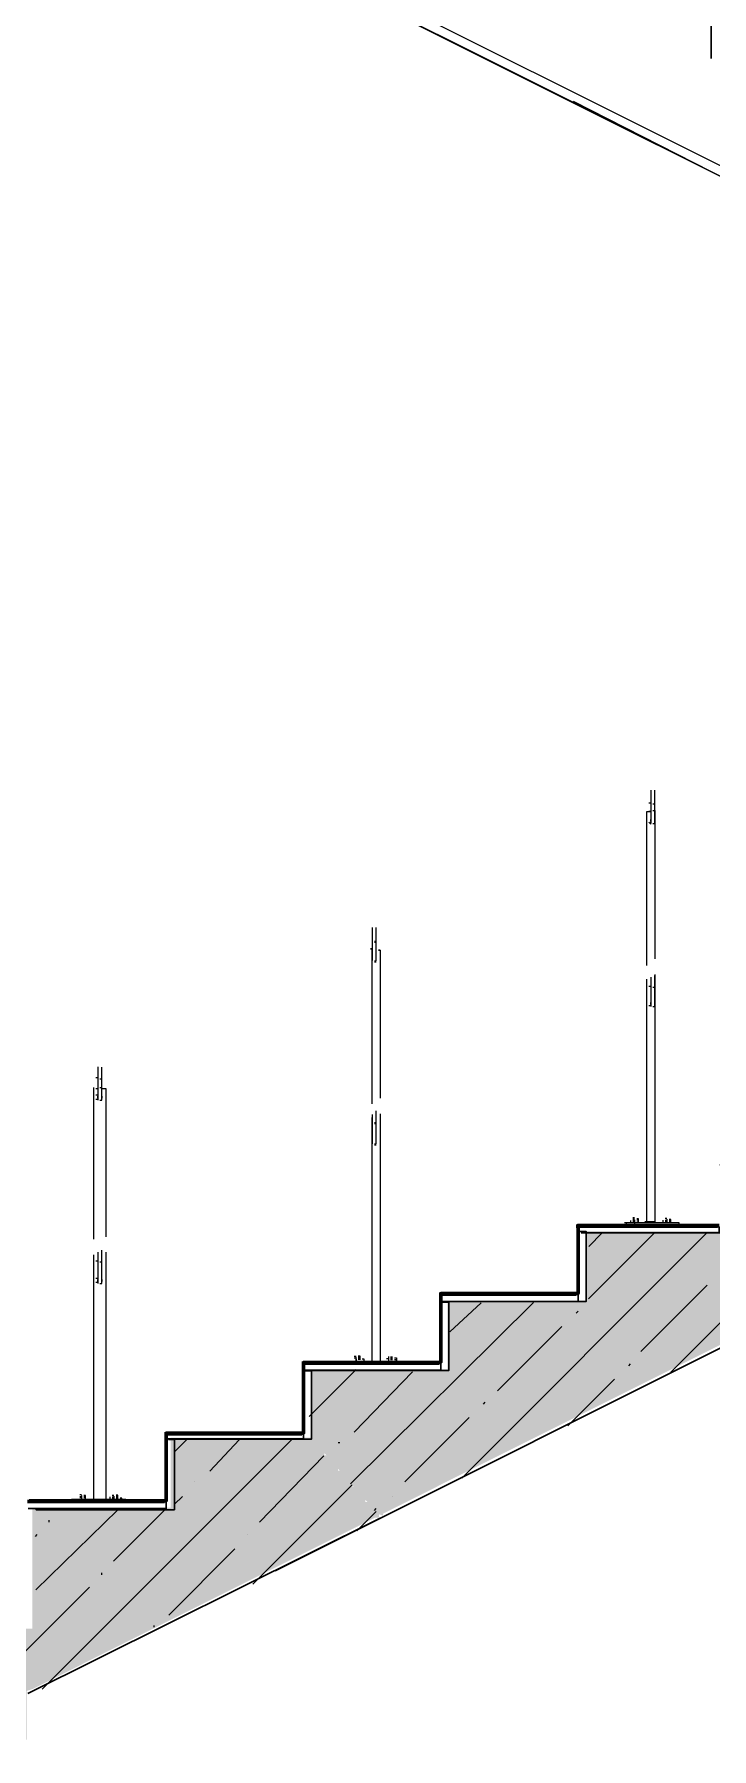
# Model space of a CAD drawing. Header units: millimetres. Extents: x -136833 to 49383, y -8033 to 344618.
# Drawn here: x -5534 to -4062, y 6456 to 10180 of the extents above; entities that cross this region are included whole.
import ezdxf

# ---------------------------------------------------------------- set-up
doc = ezdxf.new("R2010")
doc.units = ezdxf.units.MM
doc.linetypes.add('Штрих', pattern=[635, 317.5, -317.5])
doc.layers.add('1) Резка', color=210, linetype='Штрих', lineweight=60)
doc.layers.add('2) Бетон демонтаж', color=1, linetype='Continuous', lineweight=60)
doc.layers.add('PDF _Геометрия', color=7, linetype='Continuous', true_color=0x1d1d1d)
doc.layers.add('PDF _Сплошная заливка', color=7, linetype='Continuous', true_color=0xffffff)

msp = doc.modelspace()

# ---------------------------------------------------------------- hatches: boundary and pattern name
at = {"layer": 'PDF _Сплошная заливка', "transparency": 33554559}
h = msp.add_hatch(color=256, dxfattribs=at)
h.paths.add_polyline_path([(-80645.6, 10962.5), (-80645.6, 10742.4), (-81547.2, 10742.4), (-81547.2, 10382.6), (-81543, 10382.6), (-81543, 10374.1), (-81538.8, 10374.1), (-81538.8, 10365.7), (-81534.5, 10365.7), (-81534.5, 10353), (-81530.3, 10353), (-81530.3, 10344.5), (-81526.1, 10344.5), (-81526.1, 10331.8), (-81521.8, 10331.8), (-81521.8, 10323.3), (-81517.6, 10323.3), (-81517.6, 10310.6), (-81513.4, 10310.6), (-81513.4, 10302.2), (-81509.1, 10302.2), (-81509.1, 10289.5), (-81504.9, 10289.5), (-81504.9, 10281), (-81500.7, 10281), (-81500.7, 10268.3), (-81496.4, 10268.3), (-81496.4, 10259.9), (-81492.2, 10259.9), (-81492.2, 10251.4), (-81488, 10251.4), (-81488, 10238.7), (-81483.7, 10238.7), (-81483.7, 10230.2), (-81479.5, 10230.2), (-81479.5, 10217.5), (-81475.3, 10217.5), (-81475.3, 10209.1), (-81471.1, 10209.1), (-81471.1, 10196.4), (-81466.8, 10196.4), (-81466.8, 10187.9), (-81462.6, 10187.9), (-81462.6, 10175.2), (-81458.4, 10175.2), (-81458.4, 10166.7), (-81454.1, 10166.7), (-81454.1, 10158.3), (-81428.7, 10166.7), (-81420.3, 10171), (-81407.6, 10175.2), (-81399.1, 10179.4), (-81386.4, 10183.7), (-81377.9, 10187.9), (-81365.2, 10192.1), (-81356.8, 10196.4), (-81344.1, 10200.6), (-81335.6, 10204.8), (-81322.9, 10209.1), (-81314.4, 10213.3), (-81301.7, 10217.5), (-81293.3, 10221.8), (-81280.6, 10226), (-81272.1, 10230.2), (-81259.4, 10234.5), (-81250.9, 10238.7), (-81238.2, 10242.9), (-81229.8, 10247.2), (-81217.1, 10251.4), (-81208.6, 10255.6), (-81195.9, 10259.9), (-81187.4, 10264.1), (-81174.7, 10268.3), (-81166.3, 10272.6), (-81153.6, 10276.8), (-81145.1, 10281), (-81132.4, 10285.2), (-81123.9, 10289.5), (-81111.2, 10293.7), (-81102.8, 10297.9), (-81090.1, 10302.2), (-81081.6, 10306.4), (-81068.9, 10310.6), (-81060.4, 10314.9), (-81047.7, 10319.1), (-81039.3, 10323.3), (-81026.6, 10327.6), (-81018.1, 10331.8), (-81005.4, 10336), (-80996.9, 10340.3), (-80984.2, 10344.5), (-80975.8, 10348.7), (-80950.4, 10357.2), (-80941.9, 10361.4), (-80929.2, 10365.7), (-80920.8, 10369.9), (-80908.1, 10374.1), (-80899.6, 10378.4), (-80886.9, 10382.6), (-80878.4, 10386.8), (-80865.7, 10391.1), (-80857.3, 10395.3), (-80844.6, 10399.5), (-80836.1, 10403.8), (-80823.4, 10408), (-80814.9, 10412.2), (-80802.2, 10416.5), (-80793.8, 10420.7), (-80781.1, 10424.9), (-80772.6, 10429.2), (-80759.9, 10433.4), (-80751.4, 10437.6), (-80738.7, 10441.9), (-80730.3, 10446.1), (-80717.6, 10450.3), (-80709.1, 10454.6), (-80696.4, 10458.8), (-80687.9, 10463), (-80675.2, 10467.3), (-80666.8, 10471.5), (-80654.1, 10475.7), (-80645.6, 10480), (-80632.9, 10484.2), (-80624.4, 10488.4), (-80611.7, 10492.7), (-80603.3, 10496.9), (-80590.6, 10501.1), (-80582.1, 10505.4), (-80569.4, 10509.6), (-80560.9, 10513.8), (-80548.2, 10518.1), (-80539.8, 10522.3), (-80527.1, 10526.5), (-80518.6, 10530.8), (-80505.9, 10535), (-80497.4, 10539.2), (-80472, 10547.7), (-80463.6, 10551.9), (-80450.9, 10556.2), (-80442.4, 10560.4), (-80429.7, 10564.6), (-80421.2, 10568.9), (-80408.6, 10573.1), (-80400.1, 10577.3), (-80387.4, 10581.6), (-80378.9, 10585.8), (-80366.2, 10590), (-80357.8, 10594.3), (-80345.1, 10598.5), (-80336.6, 10602.7), (-80323.9, 10607), (-80315.4, 10611.2), (-80302.7, 10615.4), (-80294.3, 10619.7), (-80281.6, 10623.9), (-80273.1, 10628.1), (-80260.4, 10632.4), (-80251.9, 10636.6), (-80239.2, 10640.8), (-80230.8, 10645.1), (-80218.1, 10649.3), (-80209.6, 10653.5), (-80196.9, 10657.8), (-80188.4, 10662), (-80175.7, 10666.2), (-80167.3, 10670.5), (-80154.6, 10674.7), (-80146.1, 10678.9), (-80133.4, 10683.2), (-80124.9, 10687.4), (-80112.2, 10691.6), (-80103.8, 10695.9), (-80091.1, 10700.1), (-80082.6, 10704.3), (-80069.9, 10708.6), (-80061.4, 10712.8), (-80048.7, 10717), (-80040.3, 10721.3), (-80027.6, 10725.5), (-79968.3, 10725.5), (-79968.3, 10962.5)])
h.paths.add_polyline_path([(-5237.7, 7131.6), (-5237.7, 6979.2), (-5538.2, 6979.2), (-5538.2, 6716.8), (-5796.5, 6716.8), (-5796.5, 6475.5), (-5550.9, 6475.5), (-5550.9, 6581.3), (-5538.2, 6585.5), (-4793.2, 6958.1), (-4784.8, 6958.1), (-4784.8, 6966.5), (-4810.2, 6991.9), (-4814.4, 6991.9), (-4814.4, 7000.4), (-4839.8, 7025.8), (-4844, 7025.8), (-4844, 7034.3), (-4869.4, 7059.7), (-4873.7, 7059.7), (-4873.7, 7068.1), (-4899.1, 7093.5), (-4903.3, 7093.5), (-4903.3, 7102), (-4932.9, 7131.6)])
h.paths.add_polyline_path([(-87846.1, 8223.7), (-87846.1, 7863.9), (-88739.2, 7863.9), (-88705.4, 7847), (-88701.1, 7842.8), (-88667.3, 7825.8), (-88663, 7821.6), (-88629.2, 7804.7), (-88624.9, 7800.4), (-88582.6, 7779.3), (-88578.4, 7775), (-88544.5, 7758.1), (-88540.3, 7753.9), (-88506.4, 7736.9), (-88502.2, 7732.7), (-88459.8, 7711.5), (-88455.6, 7707.3), (-88421.8, 7690.4), (-88417.5, 7686.1), (-88383.7, 7669.2), (-88379.4, 7665), (-88337.1, 7643.8), (-88332.9, 7639.6), (-88299, 7622.6), (-88294.8, 7618.4), (-88260.9, 7601.5), (-88256.7, 7597.3), (-88214.3, 7576.1), (-88210.1, 7571.9), (-88176.2, 7554.9), (-88172, 7550.7), (-88138.1, 7533.8), (-88133.9, 7529.5), (-88100, 7512.6), (-88095.8, 7508.4), (-88095.8, 7042.7), (-87596.3, 7042.7), (-87596.3, 7707.3), (-87587.8, 7711.5), (-87579.4, 7720), (-87570.9, 7724.2), (-87558.2, 7736.9), (-87549.7, 7741.2), (-87537, 7753.9), (-87528.6, 7758.1), (-87515.9, 7770.8), (-87507.4, 7775), (-87494.7, 7787.7), (-87486.2, 7792), (-87473.5, 7804.7), (-87465.1, 7808.9), (-87452.4, 7821.6), (-87443.9, 7825.8), (-87431.2, 7838.5), (-87422.7, 7842.8), (-87410, 7855.5), (-87401.6, 7859.7), (-87388.9, 7872.4), (-87380.4, 7876.6), (-87367.7, 7889.3), (-87359.3, 7893.6), (-87346.6, 7906.3), (-87338.1, 7910.5), (-87325.4, 7923.2), (-87316.9, 7927.4), (-87304.2, 7940.1), (-87295.8, 7944.4), (-87283.1, 7957.1), (-87274.6, 7961.3), (-87261.9, 7974), (-87253.4, 7978.2), (-87240.7, 7990.9), (-87232.3, 7995.2), (-87219.6, 8007.9), (-87211.1, 8012.1), (-87198.4, 8024.8), (-87189.9, 8029), (-87177.2, 8041.7), (-87168.8, 8046), (-87156.1, 8058.7), (-87147.6, 8062.9), (-87134.9, 8075.6), (-87126.4, 8079.8), (-87113.7, 8092.5), (-87105.3, 8096.8), (-87092.6, 8109.5), (-87084.1, 8113.7), (-87071.4, 8126.4), (-87062.9, 8130.6), (-87050.2, 8143.3), (-87041.8, 8147.5), (-87029.1, 8160.2), (-87020.6, 8164.5), (-87007.9, 8177.2), (-86999.4, 8181.4), (-86986.7, 8194.1), (-86978.3, 8198.3), (-86965.6, 8211), (-86957.1, 8215.3), (-86948.6, 8223.7)])
h.paths.add_polyline_path([(-263.8, 5616.2), (-263.8, 5396.1), (-14.1, 5396.1), (-14.1, 5616.2)])
h.paths.add_polyline_path([(-83346.3, 10022.8), (-83346.3, 9663), (-84247.9, 9663), (-84247.9, 9303.2), (-84243.7, 9303.2), (-84243.7, 9294.7), (-84239.5, 9294.7), (-84239.5, 9286.2), (-84235.2, 9286.2), (-84235.2, 9273.5), (-84231, 9273.5), (-84231, 9265.1), (-84226.8, 9265.1), (-84226.8, 9252.4), (-84222.5, 9252.4), (-84222.5, 9243.9), (-84218.3, 9243.9), (-84218.3, 9231.2), (-84214.1, 9231.2), (-84214.1, 9222.7), (-84209.8, 9222.7), (-84209.8, 9210.1), (-84205.6, 9210.1), (-84205.6, 9201.6), (-84201.4, 9201.6), (-84201.4, 9188.9), (-84197.1, 9188.9), (-84197.1, 9180.4), (-84192.9, 9180.4), (-84192.9, 9172), (-84188.7, 9172), (-84188.7, 9159.3), (-84184.4, 9159.3), (-84184.4, 9150.8), (-84180.2, 9150.8), (-84180.2, 9138.1), (-84176, 9138.1), (-84176, 9129.6), (-84171.7, 9129.6), (-84171.7, 9116.9), (-84167.5, 9116.9), (-84167.5, 9108.5), (-84163.3, 9108.5), (-84163.3, 9095.8), (-84159.1, 9095.8), (-84159.1, 9087.3), (-84154.8, 9087.3), (-84154.8, 9078.8), (-84142.1, 9083.1), (-84133.7, 9087.3), (-84121, 9091.5), (-84112.5, 9095.8), (-84099.8, 9100), (-84091.3, 9104.2), (-84078.6, 9108.5), (-84070.2, 9112.7), (-84057.5, 9116.9), (-84049, 9121.2), (-84036.3, 9125.4), (-84027.8, 9129.6), (-84015.1, 9133.9), (-84006.7, 9138.1), (-83994, 9142.3), (-83985.5, 9146.6), (-83972.8, 9150.8), (-83964.3, 9155), (-83951.6, 9159.3), (-83943.2, 9163.5), (-83930.5, 9167.7), (-83922, 9172), (-83909.3, 9176.2), (-83900.8, 9180.4), (-83888.1, 9184.7), (-83879.7, 9188.9), (-83867, 9193.1), (-83858.5, 9197.4), (-83845.8, 9201.6), (-83837.3, 9205.8), (-83824.6, 9210.1), (-83816.2, 9214.3), (-83803.5, 9218.5), (-83795, 9222.7), (-83782.3, 9227), (-83765.4, 9235.4), (-83752.7, 9239.7), (-83744.2, 9243.9), (-83731.5, 9248.1), (-83723, 9252.4), (-83710.3, 9256.6), (-83701.9, 9260.8), (-83689.2, 9265.1), (-83680.7, 9269.3), (-83668, 9273.5), (-83659.5, 9277.8), (-83646.8, 9282), (-83638.4, 9286.2), (-83625.7, 9290.5), (-83617.2, 9294.7), (-83604.5, 9298.9), (-83596.1, 9303.2), (-83583.4, 9307.4), (-83574.9, 9311.6), (-83562.2, 9315.9), (-83553.7, 9320.1), (-83541, 9324.3), (-83532.6, 9328.6), (-83519.9, 9332.8), (-83511.4, 9337), (-83498.7, 9341.3), (-83490.2, 9345.5), (-83477.5, 9349.7), (-83469.1, 9354), (-83456.4, 9358.2), (-83447.9, 9362.4), (-83435.2, 9366.7), (-83426.7, 9370.9), (-83414, 9375.1), (-83405.6, 9379.4), (-83397.1, 9379.4), (-83397.1, 8846), (-82897.6, 8846), (-82897.6, 9582.6), (-82872.2, 9591), (-82863.7, 9595.3), (-82851, 9599.5), (-82842.6, 9603.7), (-82829.9, 9608), (-82821.4, 9612.2), (-82808.7, 9616.4), (-82800.2, 9620.7), (-82787.5, 9624.9), (-82779.1, 9629.1), (-82766.4, 9633.4), (-82757.9, 9637.6), (-82745.2, 9641.8), (-82736.7, 9646.1), (-82724, 9650.3), (-82715.6, 9654.5), (-82702.9, 9658.8), (-82694.4, 9663), (-82681.7, 9667.2), (-82673.2, 9671.5), (-82660.5, 9675.7), (-82652.1, 9679.9), (-82639.4, 9684.2), (-82630.9, 9688.4), (-82618.2, 9692.6), (-82609.7, 9696.9), (-82597, 9701.1), (-82588.6, 9705.3), (-82575.9, 9709.6), (-82567.4, 9713.8), (-82554.7, 9718), (-82546.3, 9722.3), (-82533.6, 9726.5), (-82525.1, 9730.7), (-82512.4, 9735), (-82503.9, 9739.2), (-82491.2, 9743.4), (-82482.8, 9747.6), (-82470.1, 9751.9), (-82461.6, 9756.1), (-82448.9, 9760.3), (-82440.4, 9764.6), (-82427.7, 9768.8), (-82419.3, 9773), (-82406.6, 9777.3), (-82398.1, 9781.5), (-82385.4, 9785.7), (-82376.9, 9790), (-82364.2, 9794.2), (-82355.8, 9794.2), (-82355.8, 9806.9), (-82360, 9806.9), (-82360, 9819.6), (-82364.2, 9819.6), (-82364.2, 9828.1), (-82368.5, 9828.1), (-82368.5, 9840.8), (-82372.7, 9840.8), (-82372.7, 9849.2), (-82376.9, 9849.2), (-82376.9, 9861.9), (-82381.2, 9861.9), (-82381.2, 9870.4), (-82385.4, 9870.4), (-82385.4, 9883.1), (-82389.6, 9883.1), (-82389.6, 9895.8), (-82393.9, 9895.8), (-82393.9, 9904.3), (-82398.1, 9904.3), (-82398.1, 9917), (-82402.3, 9917), (-82402.3, 9925.4), (-82406.6, 9925.4), (-82406.6, 9938.1), (-82410.8, 9938.1), (-82410.8, 9946.6), (-82415, 9946.6), (-82415, 9959.3), (-82419.3, 9959.3), (-82419.3, 9972), (-82423.5, 9972), (-82423.5, 9980.5), (-82427.7, 9980.5), (-82427.7, 9993.2), (-82432, 9993.2), (-82432, 10001.6), (-82436.2, 10001.6), (-82436.2, 10014.3), (-82440.4, 10014.3), (-82440.4, 10022.8)])
h.paths.add_polyline_path([(-4568.9, 3770.6), (-4568.9, 3601.2), (-4848.3, 3601.2), (-4848.3, 3279.5), (-4602.7, 3279.5), (-4602.7, 3385.3), (-4577.3, 3398), (-4573.1, 3402.3), (-4556.2, 3410.7), (-4551.9, 3415), (-4535, 3423.4), (-4530.8, 3427.7), (-4513.8, 3436.1), (-4509.6, 3440.4), (-4492.7, 3448.8), (-4488.4, 3453.1), (-4471.5, 3461.5), (-4467.3, 3465.8), (-4450.3, 3474.2), (-4446.1, 3478.5), (-4429.2, 3486.9), (-4424.9, 3491.2), (-4408, 3499.6), (-4403.8, 3503.9), (-4386.8, 3512.3), (-4382.6, 3516.6), (-4365.7, 3525), (-4361.5, 3529.3), (-4344.5, 3537.7), (-4340.3, 3542), (-4323.4, 3550.4), (-4319.1, 3554.7), (-4302.2, 3563.1), (-4298, 3567.4), (-4281, 3575.8), (-4276.8, 3580.1), (-4259.9, 3588.5), (-4255.6, 3592.8), (-4238.7, 3601.2), (-4234.5, 3605.5), (-4217.5, 3613.9), (-4213.3, 3618.2), (-4196.4, 3626.6), (-4192.1, 3630.9), (-4175.2, 3639.3), (-4171, 3647.8), (-4192.1, 3669), (-4196.4, 3669), (-4196.4, 3677.4), (-4221.8, 3702.8), (-4226, 3702.8), (-4226, 3711.3), (-4251.4, 3736.7), (-4255.6, 3736.7), (-4255.6, 3745.2), (-4281, 3770.6)])
h.paths.add_polyline_path([(-5237.7, 11330.8), (-5237.7, 11178.4), (-5538.2, 11178.4), (-5538.2, 10962.5), (-5796.5, 10962.5), (-5796.5, 10725.5), (-5550.9, 10725.5), (-5550.9, 10780.5), (-5538.2, 10784.8), (-4793.2, 11157.3), (-4784.8, 11157.3), (-4784.8, 11165.7), (-4810.2, 11191.1), (-4814.4, 11191.1), (-4814.4, 11199.6), (-4839.8, 11225), (-4844, 11225), (-4844, 11233.5), (-4869.4, 11258.9), (-4873.7, 11258.9), (-4873.7, 11267.3), (-4899.1, 11292.7), (-4903.3, 11292.7), (-4903.3, 11301.2), (-4932.9, 11330.8)])
h.paths.add_polyline_path([(-79807.5, 6149.5), (-79807.5, 5772.8), (-79557.7, 5772.8), (-79557.7, 6149.5)])
h.paths.add_polyline_path([(-14.1, 12884.4), (-14.1, 13102), (-263.8, 13102), (-263.8, 12884.4)])
h.paths.add_polyline_path([(-263.8, 8905.3), (-263.8, 8685.1), (-14.1, 8685.1), (-14.1, 8905.3)])
h.paths.add_polyline_path([(-90546.8, 6716.8), (-90913.4, 6716.8), (-90913.4, 6475.5), (-90673.7, 6479.7), (-90661, 6484), (-90652.6, 6488.2), (-90639.9, 6492.4), (-90631.4, 6496.7), (-90618.7, 6500.9), (-90610.2, 6505.1), (-90597.5, 6509.4), (-90589.1, 6513.6), (-90576.4, 6517.8), (-90567.9, 6522.1), (-90555.2, 6526.3), (-90546.8, 6530.5), (-90534.1, 6534.7), (-90525.6, 6539), (-90512.9, 6543.2), (-90504.4, 6547.4), (-90491.7, 6551.7), (-90483.3, 6555.9), (-90470.6, 6560.1), (-90462.1, 6564.4), (-90449.4, 6568.6), (-90440.9, 6572.8), (-90428.2, 6577.1), (-90419.8, 6581.3), (-90407.1, 6585.5), (-90398.6, 6589.8), (-90385.9, 6594), (-90377.4, 6598.2), (-90364.7, 6602.5), (-90356.3, 6606.7), (-90343.6, 6610.9), (-90335.1, 6615.2), (-90322.4, 6619.4), (-90313.9, 6623.6), (-90301.2, 6627.9), (-90292.8, 6632.1), (-90280.1, 6636.3), (-90271.6, 6640.6), (-90258.9, 6644.8), (-90250.4, 6649), (-90237.7, 6653.3), (-90229.3, 6657.5), (-90216.6, 6661.7), (-90208.1, 6666), (-90195.4, 6670.2), (-90186.9, 6674.4), (-90174.2, 6678.7), (-90165.8, 6682.9), (-90153.1, 6687.1), (-90144.6, 6691.4), (-90131.9, 6695.6), (-90123.4, 6699.8), (-90110.7, 6704.1), (-90102.3, 6708.3), (-90089.6, 6712.5), (-90081.1, 6716.8), (-90068.4, 6721), (-90059.9, 6725.2), (-90047.3, 6729.5), (-90038.8, 6733.7), (-90026.1, 6737.9), (-90017.6, 6742.2), (-90004.9, 6746.4), (-89996.5, 6750.6), (-89983.8, 6754.9), (-89975.3, 6759.1), (-89962.6, 6763.3), (-89954.1, 6767.6), (-89941.4, 6771.8), (-89933, 6776), (-89920.3, 6780.3), (-89911.8, 6784.5), (-89899.1, 6788.7), (-89890.6, 6788.7), (-89890.6, 6797.2), (-89894.9, 6797.2), (-89894.9, 6805.7), (-89899.1, 6805.7), (-89899.1, 6814.1), (-89903.3, 6818.4), (-89907.6, 6818.4), (-89907.6, 6826.8), (-89911.8, 6826.8), (-89911.8, 6835.3), (-89916, 6839.5), (-89920.3, 6839.5), (-89920.3, 6848), (-89924.5, 6848), (-89924.5, 6856.5), (-89928.7, 6856.5), (-89928.7, 6864.9), (-89933, 6869.2), (-89937.2, 6869.2), (-89937.2, 6877.6), (-89941.4, 6877.6), (-89941.4, 6886.1), (-89945.7, 6890.3), (-89949.9, 6890.3), (-89949.9, 6898.8), (-89954.1, 6898.8), (-89954.1, 6907.3), (-89958.4, 6907.3), (-89958.4, 6915.7), (-89962.6, 6920), (-89966.8, 6920), (-89966.8, 6928.4), (-89971.1, 6928.4), (-89971.1, 6936.9), (-89975.3, 6941.1), (-89979.5, 6941.1), (-89979.5, 6949.6), (-89983.8, 6949.6), (-89983.8, 6958.1), (-89988, 6958.1), (-89988, 6966.5), (-89992.2, 6970.8), (-89996.5, 6970.8), (-89996.5, 6979.2), (-90000.7, 6979.2), (-90000.7, 6987.7), (-90004.9, 6991.9), (-90009.2, 6991.9), (-90009.2, 7000.4), (-90013.4, 7000.4), (-90013.4, 7008.9), (-90017.6, 7008.9), (-90017.6, 7017.3), (-90021.9, 7021.6), (-90026.1, 7021.6), (-90026.1, 7030), (-90030.3, 7030), (-90030.3, 7038.5), (-90034.6, 7042.7), (-90038.8, 7042.7), (-90038.8, 7051.2), (-90043, 7051.2), (-90043, 7059.7), (-90047.3, 7059.7), (-90047.3, 7068.1), (-90051.5, 7072.3), (-90055.7, 7072.3), (-90055.7, 7080.8), (-90059.9, 7080.8), (-90059.9, 7089.3), (-90064.2, 7093.5), (-90068.4, 7093.5), (-90068.4, 7102), (-90072.6, 7102), (-90072.6, 7110.4), (-90076.9, 7110.4), (-90076.9, 7118.9), (-90081.1, 7123.1), (-90085.3, 7123.1), (-90085.3, 7131.6), (-90089.6, 7131.6), (-90089.6, 7140.1), (-90093.8, 7144.3), (-90546.8, 7144.3)])
msp.add_hatch(color=256, dxfattribs=at).paths.add_polyline_path([(-1935.9, 8776.6), (-1935.9, 8630.1), (-2236.4, 8630.1), (-2236.4, 8477.7), (-2537, 8477.7), (-2537, 8329.6), (-2837.5, 8329.6), (-2837.5, 8181.4), (-3138.1, 8181.4), (-3138.1, 8029), (-3438.6, 8029), (-3438.6, 7880.9), (-3739.2, 7880.9), (-3739.2, 7728.5), (-4035.5, 7728.5), (-4035.5, 7580.3), (-4336.1, 7580.3), (-4336.1, 7427.9), (-4636.6, 7427.9), (-4636.6, 7279.8), (-4933.6, 7279.8), (-4933.6, 7131.6), (-4932.9, 7131.6), (-4907.5, 7106.2), (-4907.5, 7097.7), (-4903.3, 7097.7), (-4882.1, 7076.6), (-4882.1, 7068.1), (-4877.9, 7068.1), (-4856.7, 7047), (-4856.7, 7038.5), (-4852.5, 7038.5), (-4831.3, 7017.3), (-4831.3, 7008.9), (-4827.1, 7008.9), (-4805.9, 6987.7), (-4805.9, 6979.2), (-4801.7, 6979.2), (-4789, 6966.5), (-4776.3, 6962.3), (-4776.3, 6966.5), (-1643.8, 8532.8), (-1635.4, 8532.8), (-1635.4, 8776.6)])

# ---------------------------------------------------------------- linework, layer by layer
at = {"layer": '1) Резка'}
for points in [[(-4356, 7591.2), (-4048.9, 7591.2)], [(-4654.3, 7443), (-4356, 7443)], [(-4952.6, 7293.7), (-4654.3, 7293.7)], [(-5250.9, 7140.1), (-4952.6, 7140.1)], [(-5549.2, 6993), (-5250.9, 6993)]]:
    msp.add_lwpolyline(points, dxfattribs=at)
at = {"layer": '2) Бетон демонтаж'}
msp.add_lwpolyline([(-5545.4, 6994.4), (-5247.1, 6994.4), (-5247.1, 7141.4), (-4948.7, 7141.4), (-4948.7, 7295), (-4650.4, 7295), (-4650.4, 7444.4), (-4352.1, 7444.4), (-4352.1, 7592.5), (-4045, 7592.5)], dxfattribs=at)
at = {"layer": 'PDF _Геометрия', "color": 7, "lineweight": 9}
for points in [[(-2863.1, 9279.9), (-2807.9, 9254.4), (-5547.1, 10621.8)], [(-5457.5, 10579.5), (-2807.9, 9254.4)], [(-2781.5, 9264.4), (-5452.5, 10598)], [(-4138.6, 10279.7), (-4062.6, 10279.7), (-4062.6, 10127.3), (-4062.6, 10279.7)], [(-4360.9, 10030.9), (-4657.3, 10179)], [(-4362.8, 10034.2), (-4062.6, 9881.8)], [(-4194.2, 8537.9), (-4194.2, 8508.3), (-4194.2, 8487.1), (-4194.2, 8474.4), (-4194.2, 8470.1), (-4194.2, 8474.4)], [(-4189.4, 8465.8), (-4185.4, 8465.8), (-4185.4, 8470), (-4185.4, 8474.2), (-4185.4, 8491.2), (-4185.4, 8508), (-4185.4, 8537.7)], [(-4202.9, 8157), (-4202.9, 8491.5)], [(-4202.9, 8491.3), (-4194.2, 8491.3), (-4198.1, 8491.3)], [(-4198.1, 8510.4), (-4194.2, 8510.4)], [(-4194.2, 8510.4), (-4194.2, 8510.4)], [(-4194.2, 8508.3), (-4194.2, 8508.3)], [(-4194.2, 8508.3), (-4194.2, 8508.3)], [(-4194.2, 8508.3), (-4194.2, 8508.3)], [(-4194.2, 8508.3), (-4194.2, 8508.3)], [(-4189.4, 8508), (-4185.4, 8508)], [(-4189.4, 8493.4), (-4185.4, 8493.4), (-4185.4, 8171.6)], [(-4185.4, 8508), (-4185.4, 8508)], [(-4185.4, 8508), (-4185.4, 8508)], [(-4185.4, 8508), (-4185.4, 8508)], [(-4185.4, 8491.2), (-4185.4, 8491.2)], [(-4198.1, 8468.1), (-4194.2, 8463.9), (-4194.2, 8468.1)], [(-4194.2, 8470.1), (-4194.2, 8470.1)], [(-4194.2, 8470.1), (-4194.2, 8470.1)], [(-4194.2, 8470.1), (-4194.2, 8465.9)], [(-4194.2, 8465.9), (-4194.2, 8465.9)], [(-4194.2, 8465.9), (-4194.2, 8465.9)], [(-4194.2, 8465.9), (-4194.2, 8465.9)], [(-4185.4, 8470), (-4185.4, 8470)], [(-4185.4, 8470), (-4185.4, 8470)], [(-4185.4, 8465.8), (-4185.4, 8465.8)], [(-4185.4, 8465.8), (-4185.4, 8465.8)], [(-4799.6, 8239.5), (-4799.6, 8209.9), (-4799.6, 8188.7), (-4799.6, 8176), (-4799.6, 8171.8), (-4799.6, 8176)], [(-4794.7, 8167.5), (-4790.8, 8167.5), (-4790.8, 8171.6), (-4790.8, 8175.9), (-4790.8, 8192.8), (-4790.8, 8209.8), (-4790.8, 8239.4)], [(-4799.6, 8209.9), (-4799.6, 8209.9)], [(-4799.6, 8209.9), (-4799.6, 8209.9)], [(-4799.6, 8209.9), (-4799.6, 8209.9)], [(-4794.7, 8209.8), (-4790.8, 8209.8)], [(-4794.7, 8207.6), (-4790.8, 8207.6)], [(-4790.8, 8209.8), (-4790.8, 8209.8)], [(-4790.8, 8209.8), (-4790.8, 8209.8)], [(-4790.8, 8209.8), (-4790.8, 8209.8)], [(-4790.8, 8207.6), (-4790.8, 8207.6)], [(-4790.8, 8207.6), (-4790.8, 8207.6)], [(-4799.6, 7856.4), (-4799.6, 8190.8)], [(-4799.6, 8171.8), (-4799.6, 8171.8)], [(-4799.6, 8171.8), (-4799.6, 8171.8)], [(-4799.6, 8171.8), (-4799.6, 8171.8)], [(-4799.6, 8171.8), (-4799.6, 8167.6)], [(-4799.6, 8167.6), (-4799.6, 8167.6)], [(-4794.7, 8165.2), (-4790.8, 8165.2)], [(-4790.8, 8171.6), (-4790.8, 8171.6)], [(-4790.8, 8171.6), (-4790.8, 8171.6)], [(-4790.8, 8171.6), (-4790.8, 8171.6)], [(-4790.8, 8167.5), (-4790.8, 8167.5)], [(-4790.8, 8165.2), (-4790.8, 8165.2)], [(-4790.8, 8165.2), (-4790.8, 8165.2)], [(-4782, 8190.4), (-4782, 7868.7)], [(-4185.4, 8137.7), (-4185.4, 7600.1), (-4206.8, 7600.1)], [(-4202.9, 7598.2), (-4202.9, 8127.4)], [(-4194.2, 8131.4), (-4194.2, 8110.3), (-4194.2, 8089.2), (-4194.2, 8076.4), (-4194.2, 8072.2), (-4194.2, 8076.4)], [(-4189.4, 8067.8), (-4185.4, 8067.8), (-4185.4, 8072), (-4185.4, 8076.2), (-4185.4, 8093.2), (-4185.4, 8110.1), (-4185.4, 8135.5)], [(-4198.1, 8112.5), (-4194.2, 8112.5)], [(-4194.2, 8112.5), (-4194.2, 8112.5)], [(-4194.2, 8110.3), (-4194.2, 8110.3)], [(-4194.2, 8110.3), (-4194.2, 8110.3)], [(-4194.2, 8110.3), (-4194.2, 8110.3)], [(-4194.2, 8110.3), (-4194.2, 8110.3)], [(-4189.4, 8110.1), (-4185.4, 8110.1)], [(-4185.4, 8110.1), (-4185.4, 8110.1)], [(-4185.4, 8110.1), (-4185.4, 8110.1)], [(-4185.4, 8110.1), (-4185.4, 8110.1)], [(-4198.1, 8070.2), (-4194.2, 8070.2)], [(-4194.2, 8072.2), (-4194.2, 8072.2)], [(-4194.2, 8072.2), (-4194.2, 8072.2)], [(-4194.2, 8072.2), (-4194.2, 8072.2)], [(-4194.2, 8072.2), (-4194.2, 8068)], [(-4194.2, 8070.2), (-4194.2, 8070.2)], [(-4194.2, 8068), (-4194.2, 8068)], [(-4194.2, 8068), (-4194.2, 8068)], [(-4185.4, 8072), (-4185.4, 8072)], [(-4185.4, 8072), (-4185.4, 8072)], [(-4185.4, 8072), (-4185.4, 8072)], [(-4185.4, 8067.8), (-4185.4, 8067.8)], [(-5396.2, 7936.6), (-5396.2, 7911.2), (-5396.2, 7885.8), (-5396.2, 7873.1), (-5396.2, 7868.9), (-5396.2, 7873.1)], [(-5387.4, 7873), (-5387.4, 7868.7), (-5387.4, 7873), (-5387.4, 7889.9), (-5387.4, 7911.1), (-5387.4, 7936.5)], [(-5400.1, 7913.5), (-5396.2, 7913.5)], [(-5396.2, 7913.5), (-5396.2, 7913.5)], [(-5396.2, 7913.5), (-5396.2, 7913.5)], [(-5396.2, 7911.2), (-5396.2, 7911.2)], [(-5396.2, 7911.2), (-5396.2, 7911.2)], [(-5391.4, 7911.1), (-5387.4, 7911.1)], [(-5387.4, 7911.1), (-5387.4, 7911.1)], [(-5387.4, 7911.1), (-5387.4, 7911.1)], [(-5387.4, 7911.1), (-5387.4, 7911.1)], [(-5387.4, 7911.1), (-5387.4, 7911.1)], [(-5405, 7562.3), (-5405, 7892.4)], [(-5400.1, 7890), (-5396.2, 7890)], [(-5396.2, 7875.4), (-5400.1, 7875.4)], [(-5400.1, 7866.9), (-5396.2, 7866.9)], [(-5396.2, 7890), (-5396.2, 7890)], [(-5396.2, 7868.9), (-5396.2, 7868.9)], [(-5396.2, 7868.9), (-5396.2, 7868.9)], [(-5396.2, 7868.9), (-5396.2, 7864.6)], [(-5396.2, 7866.9), (-5396.2, 7866.9)], [(-5396.2, 7866.9), (-5396.2, 7866.9)], [(-5391.4, 7892.2), (-5387.4, 7892.2)], [(-5391.4, 7864.5), (-5387.4, 7864.5), (-5387.4, 7868.7)], [(-5387.4, 7868.7), (-5387.4, 7868.7)], [(-5387.4, 7868.7), (-5387.4, 7868.7)], [(-5387.4, 7864.5), (-5387.4, 7864.5)], [(-5387.4, 7864.5), (-5387.4, 7864.5)], [(-5387.3, 7889.7), (-5378.7, 7889.7), (-5378.7, 7568)], [(-4799.6, 7833.2), (-4799.6, 7816.3), (-4799.6, 7790.8), (-4799.6, 7778.1), (-4799.6, 7773.9), (-4799.6, 7778.1)], [(-4799.6, 7297.5), (-4799.6, 7826.7)], [(-4782, 7834.8), (-4782, 7297.2), (-4798.6, 7297.2)], [(-4794.7, 7769.5), (-4790.8, 7769.5), (-4790.8, 7773.8), (-4790.8, 7778), (-4790.8, 7794.9), (-4790.8, 7816.1), (-4790.8, 7841.5)], [(-4799.6, 7816.3), (-4799.6, 7816.3)], [(-4799.6, 7816.3), (-4799.6, 7816.3)], [(-4799.6, 7816.3), (-4799.6, 7816.3)], [(-4794.7, 7816.1), (-4790.8, 7816.1)], [(-4794.7, 7813.8), (-4790.8, 7813.8)], [(-4790.8, 7816.1), (-4790.8, 7816.1)], [(-4790.8, 7816.1), (-4790.8, 7816.1)], [(-4790.8, 7816.1), (-4790.8, 7816.1)], [(-4790.8, 7813.8), (-4790.8, 7813.8)], [(-4790.8, 7813.8), (-4790.8, 7813.8)], [(-4799.6, 7773.9), (-4799.6, 7773.9)], [(-4799.6, 7773.9), (-4799.6, 7773.9)], [(-4799.6, 7773.9), (-4799.6, 7773.9)], [(-4799.6, 7773.9), (-4799.6, 7769.7)], [(-4799.6, 7769.7), (-4799.6, 7769.7)], [(-4794.7, 7767.3), (-4790.8, 7767.3)], [(-4790.8, 7773.8), (-4790.8, 7773.8)], [(-4790.8, 7773.8), (-4790.8, 7773.8)], [(-4790.8, 7773.8), (-4790.8, 7773.8)], [(-4790.8, 7769.5), (-4790.8, 7769.5)], [(-4790.8, 7767.3), (-4790.8, 7767.3)], [(-4790.8, 7767.3), (-4790.8, 7767.3)], [(-4251.5, 7599.2), (-4132.8, 7599.2), (-4132.8, 7590.7), (-4251.5, 7590.7)], [(-4246.8, 7588.3), (-4246.8, 7596.8)], [(-4238, 7603.1), (-4238, 7598.9)], [(-4238, 7603.1), (-4238, 7603.1)], [(-4238, 7603.1), (-4238, 7603.1)], [(-4233.2, 7609.5), (-4229.3, 7609.5)], [(-4233.2, 7607.2), (-4229.3, 7607.2)], [(-4233.2, 7605.2), (-4229.3, 7605.2)], [(-4233.2, 7603), (-4229.3, 7603)], [(-4233.2, 7600.7), (-4229.3, 7600.7)], [(-4229.3, 7609.5), (-4229.3, 7609.5)], [(-4229.3, 7609.5), (-4229.3, 7609.5)], [(-4229.3, 7607.2), (-4229.3, 7607.2)], [(-4229.3, 7607.2), (-4229.3, 7607.2)], [(-4229.3, 7605), (-4229.3, 7596.5)], [(-4229.3, 7605), (-4229.3, 7605)], [(-4229.3, 7605), (-4229.3, 7605)], [(-4229.3, 7605), (-4229.3, 7605)], [(-4229.3, 7605), (-4229.3, 7605)], [(-4229.3, 7603), (-4229.3, 7603)], [(-4229.3, 7600.7), (-4229.3, 7600.7)], [(-4229.3, 7600.7), (-4229.3, 7600.7)], [(-4220.5, 7598.6), (-4220.5, 7607), (-4224.4, 7607)], [(-4220.5, 7600.8), (-4220.5, 7605.1), (-4224.4, 7605.1)], [(-4224.4, 7602.8), (-4220.5, 7602.8)], [(-4220.5, 7607), (-4220.5, 7607)], [(-4220.5, 7607), (-4220.5, 7607)], [(-4220.5, 7607), (-4220.5, 7607)], [(-4220.5, 7605.1), (-4220.5, 7605.1)], [(-4220.5, 7605.1), (-4220.5, 7605.1)], [(-4220.5, 7602.8), (-4220.5, 7602.8)], [(-4220.5, 7602.8), (-4220.5, 7602.8)], [(-4167.8, 7604), (-4167.8, 7599.8)], [(-4167.8, 7604), (-4167.8, 7604)], [(-4167.8, 7604), (-4167.8, 7604)], [(-4167.8, 7604), (-4167.8, 7604)], [(-4163, 7608.2), (-4159.1, 7608.2)], [(-4163, 7603.9), (-4159.1, 7603.9)], [(-4163, 7601.7), (-4159.1, 7601.7)], [(-4159.1, 7608.2), (-4159.1, 7608.2)], [(-4159.1, 7608.2), (-4159.1, 7608.2)], [(-4159.1, 7605.9), (-4159.1, 7597.4)], [(-4159.1, 7605.9), (-4159.1, 7605.9)], [(-4159.1, 7605.9), (-4159.1, 7605.9)], [(-4159.1, 7605.9), (-4159.1, 7605.9)], [(-4159.1, 7605.9), (-4159.1, 7605.9)], [(-4159.1, 7605.9), (-4159.1, 7605.9)], [(-4159.1, 7601.7), (-4159.1, 7601.7)], [(-4159.1, 7601.7), (-4159.1, 7601.7)], [(-4150.3, 7597.3), (-4150.3, 7605.7), (-4154.3, 7605.7)], [(-4150.3, 7599.5), (-4150.3, 7603.8), (-4154.3, 7603.8)], [(-4154.3, 7601.5), (-4150.3, 7601.5)], [(-4150.3, 7605.7), (-4150.3, 7605.7)], [(-4150.3, 7605.7), (-4150.3, 7605.7)], [(-4150.3, 7605.7), (-4150.3, 7605.7)], [(-4150.3, 7605.7), (-4150.3, 7605.7)], [(-4150.3, 7605.7), (-4150.3, 7605.7)], [(-4150.3, 7603.8), (-4150.3, 7603.8)], [(-4150.3, 7603.8), (-4150.3, 7603.8)], [(-4150.3, 7603.8), (-4150.3, 7603.8)], [(-4150.3, 7603.8), (-4150.3, 7603.8)], [(-4150.3, 7601.5), (-4150.3, 7601.5)], [(-5405, 6999.3), (-5405, 7528.4)], [(-5378.7, 7534.1), (-5378.7, 6996.5), (-5399.8, 6996.5)], [(-5396.2, 7534.4), (-5396.2, 7513.3), (-5396.2, 7492.1), (-5396.2, 7475.2), (-5396.2, 7470.9), (-5396.2, 7475.2)], [(-5387.4, 7475), (-5387.4, 7470.8), (-5387.4, 7479.2), (-5387.4, 7496.2), (-5387.4, 7513.1), (-5387.4, 7538.5)], [(-5400.1, 7515.5), (-5396.2, 7515.5)], [(-5396.2, 7515.5), (-5396.2, 7515.5)], [(-5396.2, 7515.5), (-5396.2, 7515.5)], [(-5396.2, 7513.3), (-5396.2, 7513.3)], [(-5396.2, 7513.3), (-5396.2, 7513.3)], [(-5391.4, 7513.1), (-5387.4, 7513.1)], [(-5387.4, 7513.1), (-5387.4, 7513.1)], [(-5387.4, 7513.1), (-5387.4, 7513.1)], [(-5387.4, 7513.1), (-5387.4, 7513.1)], [(-5387.4, 7513.1), (-5387.4, 7513.1)], [(-5396.2, 7477.4), (-5400.1, 7477.4)], [(-5400.1, 7469), (-5396.2, 7469)], [(-5396.2, 7470.9), (-5396.2, 7470.9)], [(-5396.2, 7470.9), (-5396.2, 7470.9)], [(-5396.2, 7470.9), (-5396.2, 7466.7)], [(-5396.2, 7469), (-5396.2, 7469)], [(-5396.2, 7469), (-5396.2, 7469)], [(-5391.4, 7466.5), (-5387.4, 7466.5), (-5387.4, 7470.8)], [(-5387.4, 7470.8), (-5387.4, 7470.8)], [(-5387.4, 7470.8), (-5387.4, 7470.8)], [(-5387.4, 7466.5), (-5387.4, 7466.5)], [(-5387.4, 7466.5), (-5387.4, 7466.5)], [(-4852.2, 7294.3), (-4852.2, 7298.5)], [(-4838.6, 7308.9), (-4834.7, 7308.9)], [(-4838.6, 7304.7), (-4834.7, 7304.7)], [(-4834.7, 7308.9), (-4834.7, 7308.9)], [(-4834.7, 7308.9), (-4834.7, 7308.9)], [(-4834.7, 7302.4), (-4834.7, 7298.2), (-4834.7, 7306.6)], [(-4834.7, 7306.6), (-4834.7, 7306.6)], [(-4834.7, 7306.6), (-4834.7, 7306.6)], [(-4834.7, 7306.6), (-4834.7, 7306.6)], [(-4834.7, 7304.7), (-4834.7, 7304.7)], [(-4834.7, 7302.4), (-4834.7, 7302.4)], [(-4834.7, 7302.4), (-4834.7, 7302.4)], [(-4834.7, 7302.4), (-4834.7, 7302.4)], [(-4834.7, 7302.4), (-4834.7, 7302.4)], [(-4825.9, 7300.3), (-4825.9, 7308.8), (-4829.8, 7308.8)], [(-4829.8, 7306.5), (-4825.9, 7306.5)], [(-4829.8, 7304.5), (-4825.9, 7304.5)], [(-4829.8, 7302.2), (-4825.9, 7302.2)], [(-4825.9, 7308.8), (-4825.9, 7308.8)], [(-4825.9, 7308.8), (-4825.9, 7308.8)], [(-4825.9, 7308.8), (-4825.9, 7308.8)], [(-4825.9, 7308.8), (-4825.9, 7308.8)], [(-4825.9, 7306.5), (-4825.9, 7306.5)], [(-4825.9, 7306.5), (-4825.9, 7306.5)], [(-4825.9, 7304.5), (-4825.9, 7304.5)], [(-4825.9, 7302.2), (-4825.9, 7302.2)], [(-4817.1, 7297.9), (-4817.1, 7302.1), (-4821.1, 7302.1)], [(-4817.1, 7302.1), (-4817.1, 7302.1)], [(-4817.1, 7302.1), (-4817.1, 7302.1)], [(-4817.1, 7302.1), (-4817.1, 7302.1)], [(-4768.4, 7303.4), (-4764.5, 7303.4)], [(-4764.5, 7307.6), (-4764.5, 7299.1)], [(-4764.5, 7307.6), (-4764.5, 7307.6)], [(-4764.5, 7307.6), (-4764.5, 7307.6)], [(-4764.5, 7307.6), (-4764.5, 7307.6)], [(-4764.5, 7307.6), (-4764.5, 7307.6)], [(-4764.5, 7303.4), (-4764.5, 7303.4)], [(-4764.5, 7301.1), (-4764.5, 7296.8)], [(-4764.5, 7301.1), (-4764.5, 7301.1)], [(-4764.5, 7301.1), (-4764.5, 7301.1)], [(-4764.5, 7301.1), (-4764.5, 7301.1)], [(-4759.6, 7307.4), (-4755.7, 7307.4)], [(-4759.6, 7305.1), (-4755.7, 7305.1)], [(-4759.6, 7303.2), (-4755.7, 7303.2)], [(-4759.6, 7301), (-4755.7, 7301)], [(-4755.7, 7307.4), (-4755.7, 7307.4)], [(-4755.7, 7307.4), (-4755.7, 7307.4)], [(-4755.7, 7305.1), (-4755.7, 7305.1)], [(-4755.7, 7305.1), (-4755.7, 7305.1)], [(-4755.7, 7303.2), (-4755.7, 7303.2)], [(-4755.7, 7301), (-4755.7, 7301)], [(-4750.9, 7305), (-4746.9, 7305), (-4746.9, 7296.5), (-4746.9, 7300.8), (-4750.9, 7300.8)], [(-4746.9, 7305), (-4746.9, 7305)], [(-4746.9, 7305), (-4746.9, 7305)], [(-4746.9, 7305), (-4746.9, 7305)], [(-4746.9, 7300.8), (-4746.9, 7300.8)], [(-4746.9, 7300.8), (-4746.9, 7300.8)], [(-4746.9, 7300.8), (-4746.9, 7300.8)], [(-4746.9, 7300.8), (-4746.9, 7300.8)], [(-4847.6, 7296.2), (-4729.4, 7296.2), (-4729.4, 7292), (-4847.6, 7292)], [(-5435.2, 7008.3), (-5431.3, 7008.3)], [(-5435.2, 7004.1), (-5431.3, 7004.1)], [(-5435.2, 7001.7), (-5431.3, 7001.7)], [(-5431.3, 7008.3), (-5431.3, 7008.3)], [(-5431.3, 7008.3), (-5431.3, 7008.3)], [(-5431.3, 7005.9), (-5431.3, 6997.5)], [(-5431.3, 7005.9), (-5431.3, 7005.9)], [(-5431.3, 7005.9), (-5431.3, 7005.9)], [(-5431.3, 7005.9), (-5431.3, 7005.9)], [(-5431.3, 7005.9), (-5431.3, 7005.9)], [(-5431.3, 7005.9), (-5431.3, 7005.9)], [(-5431.3, 7001.7), (-5431.3, 7001.7)], [(-5431.3, 7001.7), (-5431.3, 7001.7)], [(-5422.5, 6997.3), (-5422.5, 7005.8), (-5426.5, 7005.8)], [(-5422.5, 6999.6), (-5422.5, 7003.9), (-5426.5, 7003.9)], [(-5426.5, 7001.6), (-5422.5, 7001.6)], [(-5422.5, 7005.8), (-5422.5, 7005.8)], [(-5422.5, 7005.8), (-5422.5, 7005.8)], [(-5422.5, 7005.8), (-5422.5, 7005.8)], [(-5422.5, 7005.8), (-5422.5, 7005.8)], [(-5422.5, 7005.8), (-5422.5, 7005.8)], [(-5422.5, 7003.9), (-5422.5, 7003.9)], [(-5422.5, 7003.9), (-5422.5, 7003.9)], [(-5422.5, 7003.9), (-5422.5, 7003.9)], [(-5422.5, 7003.9), (-5422.5, 7003.9)], [(-5422.5, 7001.6), (-5422.5, 7001.6)], [(-5369.9, 7002.9), (-5369.9, 6998.6)], [(-5365, 7006.9), (-5361.1, 7006.9)], [(-5365, 7002.7), (-5361.1, 7002.7)], [(-5361.1, 7006.9), (-5361.1, 7006.9)], [(-5361.1, 7006.9), (-5361.1, 7006.9)], [(-5361.1, 7004.6), (-5361.1, 6996.2)], [(-5361.1, 7004.6), (-5361.1, 7004.6)], [(-5361.1, 7004.6), (-5361.1, 7004.6)], [(-5361.1, 7004.6), (-5361.1, 7004.6)], [(-5361.1, 7000.4), (-5361.1, 7000.4)], [(-5361.1, 7000.4), (-5361.1, 7000.4)], [(-5361.1, 7000.4), (-5361.1, 7000.4)], [(-5352.3, 6998.3), (-5352.3, 7006.8), (-5356.3, 7006.8)], [(-5356.3, 7004.4), (-5352.3, 7004.4)], [(-5356.3, 7002.6), (-5352.3, 7002.6)], [(-5352.3, 7006.8), (-5352.3, 7006.8)], [(-5352.3, 7006.8), (-5352.3, 7006.8)], [(-5352.3, 7006.8), (-5352.3, 7006.8)], [(-5352.3, 7006.8), (-5352.3, 7006.8)], [(-5352.3, 7004.4), (-5352.3, 7004.4)], [(-5352.3, 7004.4), (-5352.3, 7004.4)], [(-5352.3, 7002.6), (-5352.3, 7002.6)], [(-5352.3, 7002.6), (-5352.3, 7002.6)], [(-5453.2, 6997.9), (-5334.8, 6997.9), (-5334.8, 6993.7), (-5453.2, 6993.7)], [(-5448.9, 6991.3), (-5448.9, 6995.5)], [(-5431.3, 6999.4), (-5431.3, 6995.2)], [(-5431.3, 6999.4), (-5431.3, 6999.4)], [(-5431.3, 6999.4), (-5431.3, 6999.4)], [(-5431.3, 6999.4), (-5431.3, 6999.4)], [(-5356.3, 7000.2), (-5352.3, 7000.2)], [(-5352.3, 7000.2), (-5352.3, 7000.2)], [(-5343.6, 6995.9), (-5343.6, 7000.1), (-5347.5, 7000.1)], [(-5343.6, 7000.1), (-5343.6, 7000.1)], [(-5343.6, 7000.1), (-5343.6, 7000.1)]]:
    msp.add_lwpolyline(points, dxfattribs=at)
at = {"layer": 'PDF _Геометрия', "color": 7, "lineweight": 30}
for points in [[(-5010.3, 6842.1), (-1632.1, 8531.1)], [(-4044.1, 7724.2), (-4027.5, 7724.2), (-4027.5, 7576.1), (-4327.8, 7576.1)], [(-4351.2, 7579.5), (-4334.6, 7579.5), (-4334.6, 7427.1), (-4635, 7427.1)], [(-4352.1, 7592.5), (-4352.1, 7579.9), (-4352.1, 7427.5)], [(-4351.2, 7427.1), (-4334.6, 7427.1), (-4334.6, 7579.5)], [(-4345.3, 7576.4), (-4045, 7576.4), (-4045, 7589.1), (-4345.3, 7589.1)], [(-4649.4, 7426), (-4632.9, 7426), (-4632.9, 7277.7), (-4933.4, 7277.7)], [(-4652.5, 7427.5), (-4352.1, 7427.5), (-4352.1, 7444.4), (-4652.5, 7444.4)], [(-4650.4, 7443.2), (-4650.4, 7426.3), (-4650.4, 7278.1)], [(-4649.4, 7277.7), (-4632.9, 7277.7), (-4632.9, 7426)], [(-4948.5, 7276.5), (-4931.2, 7276.5), (-4931.2, 7128.4), (-5231.8, 7128.4), (-4931.2, 7128.4)], [(-4950.9, 7278.1), (-4650.4, 7278.1), (-4650.4, 7295), (-4950.9, 7295)], [(-4948.7, 7293.8), (-4948.7, 7276.9), (-4948.7, 7128.7)], [(-4948.5, 7128.4), (-4931.2, 7128.4), (-4931.2, 7276.5)], [(-5242.1, 7127.2), (-5229.5, 7127.2), (-5229.5, 6974.8), (-5530.2, 6974.8), (-5229.5, 6974.8), (-5229.5, 7127.2), (-5229.5, 6974.8), (-5242.1, 6974.8)], [(-5247.1, 7142.5), (-5247.1, 7129.8), (-5247.1, 6977.4)], [(-5245.4, 7128.7), (-4948.7, 7128.7), (-4948.7, 7141.4), (-5245.4, 7141.4)], [(-5547.7, 6977.4), (-5247.1, 6977.4), (-5247.1, 6994.4), (-5547.7, 6994.4)], [(-4782, 6956.6), (-5547.9, 6575.6)]]:
    msp.add_lwpolyline(points, dxfattribs=at)
at = {"layer": 'PDF _Геометрия', "color": 7, "lineweight": 9}
for points in [[(-4799.6, 8193), (-4803.5, 8193)], [(-4782, 8190.4), (-4786, 8190.4)], [(-5361.1, 7000.4), (-5365, 7000.4)]]:
    msp.add_lwpolyline(points, close=True, dxfattribs=at)
at = {"layer": 'PDF _Геометрия', "lineweight": 9}
for points in [[(-4150.2, 7273.5), (-3544.9, 7878.8)], [(-4604.5, 7043.5), (-4071.3, 7576.8)], [(-4329.5, 7432.8), (-4185.4, 7576.8)], [(-4328.7, 7547), (-4299.5, 7576.7)], [(-4215.5, 7318.6), (-4071.3, 7462.6)], [(-4846.7, 7031.1), (-4448.6, 7424.8)], [(-4630.5, 7361.1), (-4562.7, 7424.6)], [(-4527.1, 7233.1), (-4387.2, 7372.8)], [(-4356.1, 7401.8), (-4352.1, 7406)], [(-4936.3, 7177.7), (-4834.7, 7279.3)], [(-4838.8, 7143.5), (-4711.8, 7274.7)], [(-4242, 7287.6), (-4238, 7291.9)], [(-4374.4, 7157), (-4273.1, 7258.6)], [(-4557.9, 7204.3), (-4553.9, 7208.6)], [(-4728.7, 7035.6), (-4589, 7175.4)], [(-5517.1, 6585.1), (-4975.1, 7127)], [(-5228.3, 7101.3), (-5203.2, 7126.7)], [(-5152.8, 7059.1), (-5089.1, 7126.8)], [(-4873.7, 7121), (-4869.8, 7121)], [(-5044.2, 6948.1), (-4904.9, 7092.1)], [(-5229.2, 6987.2), (-5212, 7004.1)], [(-5185.6, 7035.5), (-5185.6, 7035.5)], [(-5059.2, 6813.5), (-4843.4, 7029.4)], [(-4755.7, 7004.6), (-4755.7, 7004.6)], [(-5530.4, 6801.3), (-5352.3, 6974.9)], [(-5466.4, 6974.7), (-5466.4, 6974.7)], [(-5361.7, 6863.1), (-5247.1, 6977.4)], [(-4833.3, 6929.1), (-4790.8, 6971.4)], [(-4794.7, 6973.7), (-4790.8, 6977.9)], [(-5501.5, 6948.1), (-5501.5, 6952.3)], [(-5531.7, 6916.6), (-5527.8, 6920.9)], [(-5241.7, 6746), (-5097.9, 6890)], [(-5071.6, 6921.3), (-5071.6, 6921.3)], [(-5387.4, 6833.9), (-5387.4, 6838.1)], [(-5558, 6662.8), (-5413.8, 6806.6)], [(-5273.4, 6719.7), (-5273.4, 6723.9)]]:
    msp.add_lwpolyline(points, dxfattribs=at)

doc.saveas('drawing.dxf')
